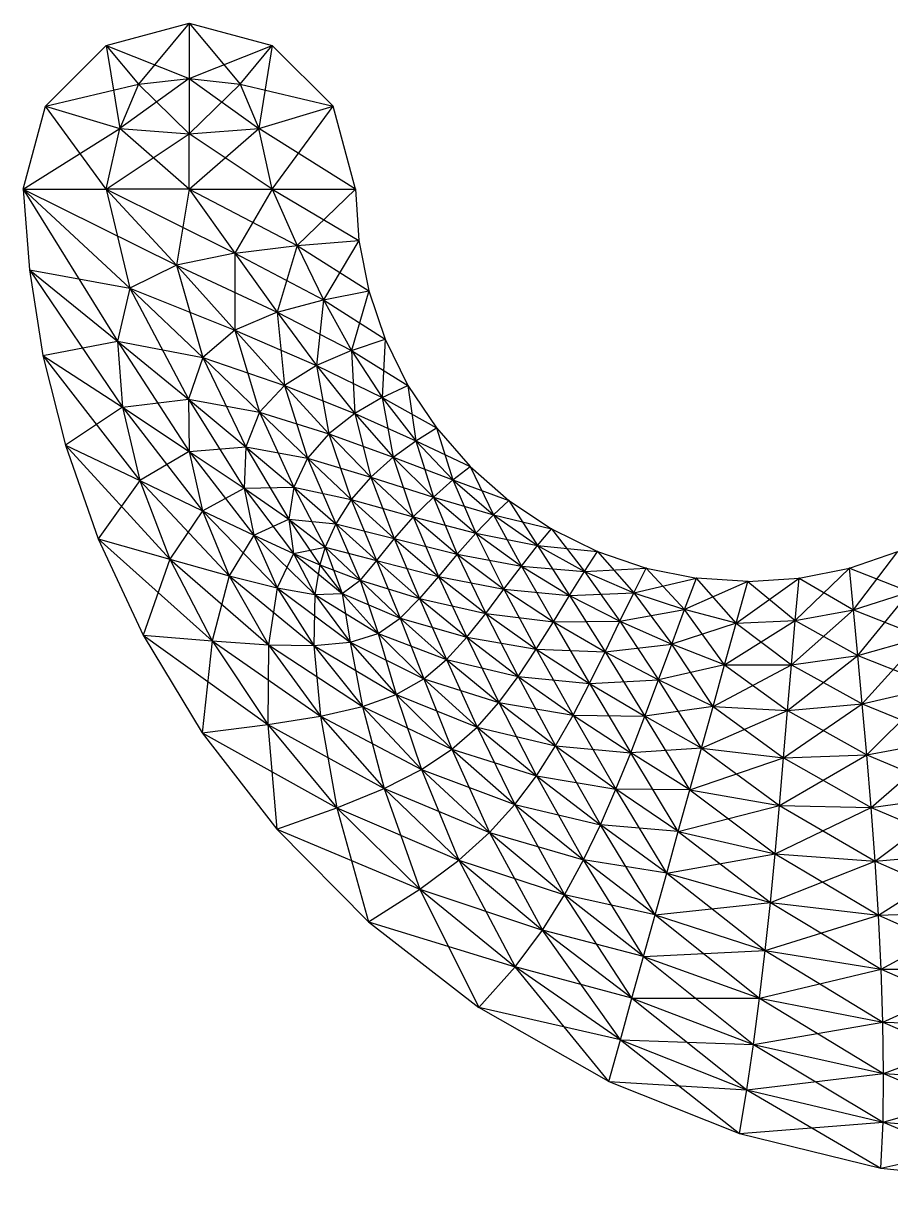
# Model space of a CAD drawing. Header units: metres. Extents: x -35 to 65, y -48 to 101.
# Drawn here: x -35.1 to 6.9, y -48.1 to 8 of the extents above; entities that cross this region are included whole.
import ezdxf

# ---------------------------------------------------------------- set-up
doc = ezdxf.new("R2010")
doc.units = ezdxf.units.M
for name, color, linetype, true_color in [('elements_default', 7, 'Continuous', 0xffffff), ('elements_lc_18', 1, 'Continuous', 0xff0000), ('nodes_0.01_0.04_False_False', 3, 'Continuous', 0x00ff00)]:
    doc.layers.add(name, color=color, linetype=linetype, true_color=true_color)

msp = doc.modelspace()

# ---------------------------------------------------------------- linework, layer by layer
at = {"layer": 'elements_default'}
for p, q in [((-31.0609, 6.96336), (-27.0406, 8.0406)), ((-27.0406, 8.0406), (-29.5011, 5.09027)), ((-27.0406, 8.0406), (-27.0406, 5.3604)), ((-27.0406, 8.0406), (-24.58, 5.09023)), ((-27.0406, 8.0406), (-23.0203, 6.96337)), ((-34.004, 4.02029), (-31.0609, 6.96336)), ((-31.0609, 6.96336), (-29.5011, 5.09027)), ((-31.0609, 6.96336), (-27.0406, 5.3604)), ((-31.0609, 6.96336), (-30.4017, 2.94758)), ((-27.0406, 5.3604), (-23.0203, 6.96337)), ((-24.58, 5.09023), (-23.0203, 6.96337)), ((-23.0203, 6.96337), (-23.6795, 2.94768)), ((-23.0203, 6.96337), (-20.0772, 4.02031)), ((-34.004, 4.02029), (-29.5011, 5.09027)), ((-27.0406, 5.3604), (-30.4017, 2.94758)), ((-29.5011, 5.09027), (-30.4017, 2.94758)), ((-29.5011, 5.09027), (-27.0406, 5.3604)), ((-29.5011, 5.09027), (-27.0406, 2.6802)), ((-27.0406, 5.3604), (-27.0406, 2.6802)), ((-27.0406, 5.3604), (-24.58, 5.09023)), ((-27.0406, 5.3604), (-23.6795, 2.94768)), ((-27.0406, 2.6802), (-24.58, 5.09023)), ((-24.58, 5.09023), (-23.6795, 2.94768)), ((-24.58, 5.09023), (-20.0772, 4.02031)), ((-35.0812, -0.000019), (-34.004, 4.02029)), ((-31.0609, -0.000016), (-34.004, 4.02029)), ((-34.004, 4.02029), (-30.4017, 2.94758)), ((-23.6795, 2.94768), (-20.0772, 4.02031)), ((-23.0203, -0.000004), (-20.0772, 4.02031)), ((-19, -0.000002), (-20.0772, 4.02031)), ((-35.0812, -0.000019), (-30.4017, 2.94758)), ((-31.0609, -0.000016), (-30.4017, 2.94758)), ((-27.0406, -0.00001), (-30.4017, 2.94758)), ((-30.4017, 2.94758), (-27.0406, 2.6802)), ((-27.0406, -0.00001), (-23.6795, 2.94768)), ((-27.0406, 2.6802), (-23.6795, 2.94768)), ((-23.0203, -0.000004), (-23.6795, 2.94768)), ((-19, -0.000002), (-23.6795, 2.94768)), ((-31.0609, -0.000016), (-27.0406, 2.6802)), ((-27.0406, -0.00001), (-27.0406, 2.6802)), ((-23.0203, -0.000004), (-27.0406, 2.6802)), ((-35.0812, -0.000019), (-31.0609, -0.000016)), ((-35.0812, -0.000019), (-34.7822, -3.90582)), ((-35.0812, -0.000019), (-27.6657, -3.67922)), ((-35.0812, -0.000019), (-29.9193, -4.79797)), ((-35.0812, -0.000019), (-30.5216, -7.35928)), ((-27.0406, -0.00001), (-31.0609, -0.000016)), ((-31.0609, -0.000016), (-24.8291, -3.09163)), ((-31.0609, -0.000016), (-27.6657, -3.67922)), ((-31.0609, -0.000016), (-29.9193, -4.79797)), ((-27.0406, -0.00001), (-27.6657, -3.67922)), ((-27.0406, -0.00001), (-23.0203, -0.000004)), ((-27.0406, -0.00001), (-24.8291, -3.09163)), ((-27.0406, -0.00001), (-21.8099, -2.73229)), ((-23.0203, -0.000004), (-24.8291, -3.09163)), ((-23.0203, -0.000004), (-19, -0.000002)), ((-23.0203, -0.000004), (-21.8099, -2.73229)), ((-23.0203, -0.000004), (-18.8375, -2.48001)), ((-19, -0.000002), (-21.8099, -2.73229)), ((-19, -0.000002), (-18.8375, -2.48001)), ((-24.8291, -3.09163), (-21.8099, -2.73229)), ((-21.8099, -2.73229), (-22.7812, -5.95361)), ((-21.8099, -2.73229), (-18.8375, -2.48001)), ((-21.8099, -2.73229), (-20.5393, -5.35599)), ((-21.8099, -2.73229), (-18.3526, -4.91757)), ((-18.8375, -2.48001), (-20.5393, -5.35599)), ((-18.8375, -2.48001), (-18.3526, -4.91757)), ((-24.8291, -3.09163), (-27.6657, -3.67922)), ((-24.8291, -3.09163), (-24.8312, -6.82351)), ((-24.8291, -3.09163), (-22.7812, -5.95361)), ((-24.8291, -3.09163), (-20.5393, -5.35599)), ((-34.7822, -3.90582), (-29.9193, -4.79797)), ((-34.7822, -3.90582), (-34.1242, -8.04807)), ((-34.7822, -3.90582), (-30.5216, -7.35928)), ((-34.7822, -3.90582), (-30.2793, -10.5549)), ((-27.6657, -3.67922), (-29.9193, -4.79797)), ((-27.6657, -3.67922), (-22.7812, -5.95361)), ((-27.6657, -3.67922), (-24.8312, -6.82351)), ((-27.6657, -3.67922), (-26.3842, -8.14991)), ((-29.9193, -4.79797), (-30.5216, -7.35928)), ((-29.9193, -4.79797), (-24.8312, -6.82351)), ((-29.9193, -4.79797), (-26.3842, -8.14991)), ((-29.9193, -4.79797), (-27.0803, -10.1739)), ((-20.5393, -5.35599), (-18.3526, -4.91757)), ((-18.3526, -4.91757), (-19.1795, -7.81673)), ((-18.3526, -4.91757), (-17.5537, -7.271)), ((-22.7812, -5.95361), (-20.5393, -5.35599)), ((-20.5393, -5.35599), (-20.875, -8.538)), ((-20.5393, -5.35599), (-19.1795, -7.81673)), ((-20.5393, -5.35599), (-17.5537, -7.271)), ((-22.7812, -5.95361), (-24.8312, -6.82351)), ((-22.7812, -5.95361), (-19.1795, -7.81673)), ((-22.7812, -5.95361), (-20.875, -8.538)), ((-22.7812, -5.95361), (-22.4311, -9.50291)), ((-24.8312, -6.82351), (-26.3842, -8.14991)), ((-24.8312, -6.82351), (-20.875, -8.538)), ((-24.8312, -6.82351), (-22.4311, -9.50291)), ((-24.8312, -6.82351), (-23.6348, -10.7945)), ((-19.1795, -7.81673), (-17.5537, -7.271)), ((-17.5537, -7.271), (-17.699, -10.0952)), ((-17.5537, -7.271), (-16.4545, -9.50002)), ((-34.1242, -8.04807), (-30.5216, -7.35928)), ((-30.5216, -7.35928), (-26.3842, -8.14991)), ((-30.5216, -7.35928), (-30.2793, -10.5549)), ((-30.5216, -7.35928), (-27.0803, -10.1739)), ((-30.5216, -7.35928), (-27.0409, -12.6979)), ((-19.1795, -7.81673), (-20.875, -8.538)), ((-19.1795, -7.81673), (-17.699, -10.0952)), ((-19.1795, -7.81673), (-19.0309, -10.8682)), ((-19.1795, -7.81673), (-16.4545, -9.50002)), ((-34.1242, -8.04807), (-30.2793, -10.5549)), ((-34.1242, -8.04807), (-33.0375, -12.4053)), ((-34.1242, -8.04807), (-29.4307, -14.1143)), ((-26.3842, -8.14991), (-27.0803, -10.1739)), ((-26.3842, -8.14991), (-22.4311, -9.50291)), ((-26.3842, -8.14991), (-23.6348, -10.7945)), ((-26.3842, -8.14991), (-24.3004, -12.4755)), ((-20.875, -8.538), (-22.4311, -9.50291)), ((-20.875, -8.538), (-17.699, -10.0952)), ((-20.875, -8.538), (-19.0309, -10.8682)), ((-20.875, -8.538), (-20.2857, -11.8413)), ((-22.4311, -9.50291), (-23.6348, -10.7945)), ((-22.4311, -9.50291), (-19.0309, -10.8682)), ((-22.4311, -9.50291), (-20.2857, -11.8413)), ((-22.4311, -9.50291), (-21.3114, -13.0322)), ((-17.699, -10.0952), (-16.4545, -9.50002)), ((-16.4545, -9.50002), (-16.0698, -12.1854)), ((-16.4545, -9.50002), (-15.0737, -11.5665)), ((-17.699, -10.0952), (-19.0309, -10.8682)), ((-17.699, -10.0952), (-17.1684, -12.9818)), ((-17.699, -10.0952), (-16.0698, -12.1854)), ((-17.699, -10.0952), (-15.0737, -11.5665)), ((-30.2793, -10.5549), (-33.0375, -12.4053)), ((-30.2793, -10.5549), (-27.0803, -10.1739)), ((-30.2793, -10.5549), (-27.0409, -12.6979)), ((-30.2793, -10.5549), (-29.4307, -14.1143)), ((-30.2793, -10.5549), (-26.3947, -15.5772)), ((-27.0803, -10.1739), (-23.6348, -10.7945)), ((-27.0803, -10.1739), (-27.0409, -12.6979)), ((-27.0803, -10.1739), (-24.3004, -12.4755)), ((-27.0803, -10.1739), (-24.3838, -14.4809)), ((-23.6348, -10.7945), (-24.3004, -12.4755)), ((-23.6348, -10.7945), (-20.2857, -11.8413)), ((-23.6348, -10.7945), (-21.3114, -13.0322)), ((-23.6348, -10.7945), (-21.9845, -14.4316)), ((-19.0309, -10.8682), (-20.2857, -11.8413)), ((-19.0309, -10.8682), (-17.1684, -12.9818)), ((-19.0309, -10.8682), (-16.0698, -12.1854)), ((-19.0309, -10.8682), (-18.2463, -13.9407)), ((-16.0698, -12.1854), (-15.0737, -11.5665)), ((-15.0737, -11.5665), (-14.2737, -14.0821)), ((-15.0737, -11.5665), (-13.435, -13.435)), ((-20.2857, -11.8413), (-21.3114, -13.0322)), ((-20.2857, -11.8413), (-17.1684, -12.9818)), ((-20.2857, -11.8413), (-18.2463, -13.9407)), ((-20.2857, -11.8413), (-19.1984, -15.0355)), ((-17.1684, -12.9818), (-16.0698, -12.1854)), ((-16.0698, -12.1854), (-15.2243, -14.9091)), ((-16.0698, -12.1854), (-14.2737, -14.0821)), ((-16.0698, -12.1854), (-13.435, -13.435)), ((-33.0375, -12.4053), (-29.4307, -14.1143)), ((-33.0375, -12.4053), (-31.4456, -16.9423)), ((-33.0375, -12.4053), (-27.9861, -17.9152)), ((-27.0409, -12.6979), (-29.4307, -14.1143)), ((-27.0409, -12.6979), (-24.3004, -12.4755)), ((-27.0409, -12.6979), (-26.3947, -15.5772)), ((-27.0409, -12.6979), (-24.3838, -14.4809)), ((-27.0409, -12.6979), (-23.9196, -16.7615)), ((-24.3004, -12.4755), (-24.3838, -14.4809)), ((-24.3004, -12.4755), (-21.3114, -13.0322)), ((-24.3004, -12.4755), (-21.9845, -14.4316)), ((-24.3004, -12.4755), (-22.2245, -15.9799)), ((-21.3114, -13.0322), (-21.9845, -14.4316)), ((-21.3114, -13.0322), (-18.2463, -13.9407)), ((-21.3114, -13.0322), (-19.1984, -15.0355)), ((-21.3114, -13.0322), (-19.9495, -16.2085)), ((-17.1684, -12.9818), (-18.2463, -13.9407)), ((-17.1684, -12.9818), (-15.2243, -14.9091)), ((-17.1684, -12.9818), (-14.2737, -14.0821)), ((-17.1684, -12.9818), (-16.1985, -15.874)), ((-14.2737, -14.0821), (-13.435, -13.435)), ((-13.435, -13.435), (-12.3064, -15.7772)), ((-13.435, -13.435), (-11.5664, -15.0737)), ((-18.2463, -13.9407), (-19.1984, -15.0355)), ((-18.2463, -13.9407), (-15.2243, -14.9091)), ((-18.2463, -13.9407), (-16.1985, -15.874)), ((-18.2463, -13.9407), (-17.1281, -16.9251)), ((-29.4307, -14.1143), (-31.4456, -16.9423)), ((-29.4307, -14.1143), (-26.3947, -15.5772)), ((-29.4307, -14.1143), (-27.9861, -17.9152)), ((-29.4307, -14.1143), (-25.1111, -18.7206)), ((-26.3947, -15.5772), (-24.3838, -14.4809)), ((-24.3838, -14.4809), (-21.9845, -14.4316)), ((-24.3838, -14.4809), (-23.9196, -16.7615)), ((-24.3838, -14.4809), (-22.2245, -15.9799)), ((-24.3838, -14.4809), (-21.9968, -17.6519)), ((-21.9845, -14.4316), (-22.2245, -15.9799)), ((-21.9845, -14.4316), (-19.1984, -15.0355)), ((-21.9845, -14.4316), (-19.9495, -16.2085)), ((-21.9845, -14.4316), (-20.4628, -17.3415)), ((-15.2243, -14.9091), (-14.2737, -14.0821)), ((-14.2737, -14.0821), (-13.1591, -16.666)), ((-14.2737, -14.0821), (-12.3064, -15.7772)), ((-14.2737, -14.0821), (-11.5664, -15.0737)), ((-19.1984, -15.0355), (-19.9495, -16.2085)), ((-19.1984, -15.0355), (-16.1985, -15.874)), ((-19.1984, -15.0355), (-17.1281, -16.9251)), ((-19.1984, -15.0355), (-17.9789, -17.986)), ((-15.2243, -14.9091), (-16.1985, -15.874)), ((-15.2243, -14.9091), (-14.0639, -17.6806)), ((-15.2243, -14.9091), (-13.1591, -16.666)), ((-15.2243, -14.9091), (-12.3064, -15.7772)), ((-12.3064, -15.7772), (-11.5664, -15.0737)), ((-11.5664, -15.0737), (-10.1769, -17.2592)), ((-11.5664, -15.0737), (-9.49997, -16.4545)), ((-26.3947, -15.5772), (-27.9861, -17.9152)), ((-26.3947, -15.5772), (-23.9196, -16.7615)), ((-26.3947, -15.5772), (-25.1111, -18.7206)), ((-26.3947, -15.5772), (-22.7798, -19.3115)), ((-23.9196, -16.7615), (-22.2245, -15.9799)), ((-22.2245, -15.9799), (-21.9968, -17.6519)), ((-22.2245, -15.9799), (-19.9495, -16.2085)), ((-22.2245, -15.9799), (-20.4628, -17.3415)), ((-22.2245, -15.9799), (-20.727, -18.1995)), ((-19.9495, -16.2085), (-20.4628, -17.3415)), ((-19.9495, -16.2085), (-17.1281, -16.9251)), ((-19.9495, -16.2085), (-17.9789, -17.986)), ((-19.9495, -16.2085), (-18.7726, -18.936)), ((-16.1985, -15.874), (-17.1281, -16.9251)), ((-16.1985, -15.874), (-14.0639, -17.6806)), ((-16.1985, -15.874), (-13.1591, -16.666)), ((-16.1985, -15.874), (-14.9784, -18.7579)), ((-13.1591, -16.666), (-12.3064, -15.7772)), ((-12.3064, -15.7772), (-10.9583, -18.2555)), ((-12.3064, -15.7772), (-10.1769, -17.2592)), ((-12.3064, -15.7772), (-9.49997, -16.4545)), ((-23.9196, -16.7615), (-25.1111, -18.7206)), ((-23.9196, -16.7615), (-21.9968, -17.6519)), ((-23.9196, -16.7615), (-22.7798, -19.3115)), ((-23.9196, -16.7615), (-20.9573, -19.6328)), ((-14.0639, -17.6806), (-13.1591, -16.666)), ((-13.1591, -16.666), (-11.804, -19.3728)), ((-13.1591, -16.666), (-10.9583, -18.2555)), ((-13.1591, -16.666), (-10.1769, -17.2592)), ((-10.1769, -17.2592), (-9.49997, -16.4545)), ((-9.49997, -16.4545), (-7.90608, -18.5174)), ((-9.49997, -16.4545), (-7.27095, -17.5537)), ((-31.4456, -16.9423), (-27.9861, -17.9152)), ((-31.4456, -16.9423), (-29.2667, -21.6065)), ((-31.4456, -16.9423), (-25.9304, -21.8784)), ((-21.9968, -17.6519), (-20.4628, -17.3415)), ((-20.4628, -17.3415), (-20.727, -18.1995)), ((-20.4628, -17.3415), (-17.9789, -17.986)), ((-20.4628, -17.3415), (-19.6335, -19.5844)), ((-20.4628, -17.3415), (-18.7726, -18.936)), ((-17.1281, -16.9251), (-17.9789, -17.986)), ((-17.1281, -16.9251), (-14.0639, -17.6806)), ((-17.1281, -16.9251), (-14.9784, -18.7579)), ((-17.1281, -16.9251), (-15.8897, -19.8229)), ((-10.9583, -18.2555), (-10.1769, -17.2592)), ((-10.1769, -17.2592), (-8.62841, -19.6754)), ((-10.1769, -17.2592), (-7.90608, -18.5174)), ((-10.1769, -17.2592), (-7.27095, -17.5537)), ((-27.9861, -17.9152), (-29.2667, -21.6065)), ((-27.9861, -17.9152), (-25.1111, -18.7206)), ((-27.9861, -17.9152), (-25.9304, -21.8784)), ((-27.9861, -17.9152), (-23.2049, -22.0613)), ((-21.9968, -17.6519), (-22.7798, -19.3115)), ((-21.9968, -17.6519), (-20.727, -18.1995)), ((-21.9968, -17.6519), (-20.9573, -19.6328)), ((-21.9968, -17.6519), (-19.6335, -19.5844)), ((-14.0639, -17.6806), (-14.9784, -18.7579)), ((-14.0639, -17.6806), (-12.6879, -20.5449)), ((-14.0639, -17.6806), (-11.804, -19.3728)), ((-14.0639, -17.6806), (-10.9583, -18.2555)), ((-7.90608, -18.5174), (-7.27095, -17.5537)), ((-7.27095, -17.5537), (-5.52299, -19.548)), ((-7.27095, -17.5537), (-4.91752, -18.3526)), ((4.91758, -18.3526), (7.271, -17.5537)), ((5.10975, -20.3791), (7.271, -17.5537)), ((-20.727, -18.1995), (-20.9573, -19.6328)), ((-20.727, -18.1995), (-19.6335, -19.5844)), ((-20.727, -18.1995), (-18.7726, -18.936)), ((-17.9789, -17.986), (-18.7726, -18.936)), ((-17.9789, -17.986), (-14.9784, -18.7579)), ((-17.9789, -17.986), (-16.8302, -20.7817)), ((-17.9789, -17.986), (-15.8897, -19.8229)), ((-11.804, -19.3728), (-10.9583, -18.2555)), ((-10.9583, -18.2555), (-9.4127, -20.9495)), ((-10.9583, -18.2555), (-8.62841, -19.6754)), ((-10.9583, -18.2555), (-7.90608, -18.5174)), ((-8.62841, -19.6754), (-7.90608, -18.5174)), ((-7.90608, -18.5174), (-4.91752, -18.3526)), ((-7.90608, -18.5174), (-6.19105, -20.9281)), ((-7.90608, -18.5174), (-5.52299, -19.548)), ((-5.52299, -19.548), (-4.91752, -18.3526)), ((-4.91752, -18.3526), (-3.06209, -20.3646)), ((-4.91752, -18.3526), (-2.47995, -18.8375)), ((2.2931, -20.8871), (4.91758, -18.3526)), ((2.48001, -18.8375), (4.91758, -18.3526)), ((4.91758, -18.3526), (7.83837, -19.5064)), ((-25.1111, -18.7206), (-25.9304, -21.8784)), ((-25.1111, -18.7206), (-22.7798, -19.3115)), ((-25.1111, -18.7206), (-23.2049, -22.0613)), ((-25.1111, -18.7206), (-21.0055, -22.1026)), ((-19.6335, -19.5844), (-18.7726, -18.936)), ((-18.7726, -18.936), (-17.8965, -21.5222)), ((-18.7726, -18.936), (-16.8302, -20.7817)), ((-18.7726, -18.936), (-15.8897, -19.8229)), ((-14.9784, -18.7579), (-15.8897, -19.8229)), ((-14.9784, -18.7579), (-13.6063, -21.7055)), ((-14.9784, -18.7579), (-12.6879, -20.5449)), ((-14.9784, -18.7579), (-11.804, -19.3728)), ((-5.52299, -19.548), (-2.47995, -18.8375)), ((-3.06209, -20.3646), (-2.47995, -18.8375)), ((0.000002, -19), (-3.06209, -20.3646)), ((-0.560916, -21.0188), (-2.47995, -18.8375)), ((0.000002, -19), (-2.47995, -18.8375)), ((-0.560916, -21.0188), (2.48001, -18.8375)), ((-0.560916, -21.0188), (0.000002, -19)), ((0.000002, -19), (2.48001, -18.8375)), ((0.000002, -19), (2.2931, -20.8871)), ((2.2931, -20.8871), (2.48001, -18.8375)), ((2.48001, -18.8375), (5.10975, -20.3791)), ((-22.7798, -19.3115), (-23.2049, -22.0613)), ((-22.7798, -19.3115), (-20.9573, -19.6328)), ((-22.7798, -19.3115), (-21.0055, -22.1026)), ((-22.7798, -19.3115), (-19.2584, -21.9444)), ((-20.9573, -19.6328), (-21.0055, -22.1026)), ((-20.9573, -19.6328), (-19.6335, -19.5844)), ((-20.9573, -19.6328), (-19.2584, -21.9444)), ((-20.9573, -19.6328), (-17.8965, -21.5222)), ((-19.6335, -19.5844), (-19.2584, -21.9444)), ((-19.6335, -19.5844), (-17.8965, -21.5222)), ((-19.6335, -19.5844), (-16.8302, -20.7817)), ((-12.6879, -20.5449), (-11.804, -19.3728)), ((-11.804, -19.3728), (-10.2434, -22.2755)), ((-11.804, -19.3728), (-9.4127, -20.9495)), ((-11.804, -19.3728), (-8.62841, -19.6754)), ((-8.62841, -19.6754), (-5.52299, -19.548)), ((-6.19105, -20.9281), (-5.52299, -19.548)), ((-5.52299, -19.548), (-3.67699, -22.0326)), ((-5.52299, -19.548), (-3.06209, -20.3646)), ((5.10975, -20.3791), (7.83837, -19.5064)), ((5.32038, -22.5821), (7.83837, -19.5064)), ((-16.8302, -20.7817), (-15.8897, -19.8229)), ((-15.8897, -19.8229), (-14.5855, -22.787)), ((-15.8897, -19.8229), (-13.6063, -21.7055)), ((-15.8897, -19.8229), (-12.6879, -20.5449)), ((-9.4127, -20.9495), (-8.62841, -19.6754)), ((-8.62841, -19.6754), (-6.90719, -22.4105)), ((-8.62841, -19.6754), (-6.19105, -20.9281)), ((-17.8965, -21.5222), (-16.8302, -20.7817)), ((-16.8302, -20.7817), (-15.6911, -23.7237)), ((-16.8302, -20.7817), (-14.5855, -22.787)), ((-16.8302, -20.7817), (-13.6063, -21.7055)), ((-13.6063, -21.7055), (-12.6879, -20.5449)), ((-12.6879, -20.5449), (-11.1199, -23.5978)), ((-12.6879, -20.5449), (-10.2434, -22.2755)), ((-12.6879, -20.5449), (-9.4127, -20.9495)), ((-6.19105, -20.9281), (-3.06209, -20.3646)), ((-3.67699, -22.0326), (-3.06209, -20.3646)), ((-1.12183, -23.0376), (-3.06209, -20.3646)), ((-0.560916, -21.0188), (-3.06209, -20.3646)), ((2.10906, -23.0333), (5.10975, -20.3791)), ((2.2931, -20.8871), (5.10975, -20.3791)), ((5.10975, -20.3791), (8.44903, -21.6957)), ((-10.2434, -22.2755), (-9.4127, -20.9495)), ((-9.4127, -20.9495), (-6.19105, -20.9281)), ((-9.4127, -20.9495), (-7.66279, -23.9379)), ((-9.4127, -20.9495), (-6.90719, -22.4105)), ((-6.90719, -22.4105), (-6.19105, -20.9281)), ((-6.19105, -20.9281), (-4.31805, -23.7682)), ((-6.19105, -20.9281), (-3.67699, -22.0326)), ((-0.560916, -21.0188), (-3.67699, -22.0326)), ((-1.12183, -23.0376), (2.2931, -20.8871)), ((-1.12183, -23.0376), (-0.560916, -21.0188)), ((-0.560916, -21.0188), (2.2931, -20.8871)), ((-0.560916, -21.0188), (2.10906, -23.0333)), ((2.10906, -23.0333), (2.2931, -20.8871)), ((2.2931, -20.8871), (5.32038, -22.5821)), ((-29.2667, -21.6065), (-25.9304, -21.8784)), ((-29.2667, -21.6065), (-26.4154, -26.3236)), ((-29.2667, -21.6065), (-23.2386, -25.9242)), ((-25.9304, -21.8784), (-26.4154, -26.3236)), ((-25.9304, -21.8784), (-23.2049, -22.0613)), ((-25.9304, -21.8784), (-23.2386, -25.9242)), ((-25.9304, -21.8784), (-20.6952, -25.524)), ((-19.2584, -21.9444), (-17.8965, -21.5222)), ((-17.8965, -21.5222), (-17.019, -24.4752)), ((-17.8965, -21.5222), (-15.6911, -23.7237)), ((-17.8965, -21.5222), (-14.5855, -22.787)), ((-14.5855, -22.787), (-13.6063, -21.7055)), ((-13.6063, -21.7055), (-12.0609, -24.8684)), ((-13.6063, -21.7055), (-11.1199, -23.5978)), ((-13.6063, -21.7055), (-10.2434, -22.2755)), ((5.32038, -22.5821), (8.44903, -21.6957)), ((5.54023, -24.9313), (8.44903, -21.6957)), ((-23.2049, -22.0613), (-23.2386, -25.9242)), ((-23.2049, -22.0613), (-21.0055, -22.1026)), ((-23.2049, -22.0613), (-20.6952, -25.524)), ((-23.2049, -22.0613), (-18.6572, -25.0601)), ((-21.0055, -22.1026), (-19.2584, -21.9444)), ((-21.0055, -22.1026), (-20.6952, -25.524)), ((-21.0055, -22.1026), (-18.6572, -25.0601)), ((-21.0055, -22.1026), (-17.019, -24.4752)), ((-19.2584, -21.9444), (-18.6572, -25.0601)), ((-19.2584, -21.9444), (-17.019, -24.4752)), ((-19.2584, -21.9444), (-15.6911, -23.7237)), ((-11.1199, -23.5978), (-10.2434, -22.2755)), ((-10.2434, -22.2755), (-8.45812, -25.4679)), ((-10.2434, -22.2755), (-7.66279, -23.9379)), ((-10.2434, -22.2755), (-6.90719, -22.4105)), ((-7.66279, -23.9379), (-6.90719, -22.4105)), ((-6.90719, -22.4105), (-3.67699, -22.0326)), ((-6.90719, -22.4105), (-4.98152, -25.532)), ((-6.90719, -22.4105), (-4.31805, -23.7682)), ((-4.31805, -23.7682), (-3.67699, -22.0326)), ((-1.68275, -25.0565), (-3.67699, -22.0326)), ((-1.12183, -23.0376), (-3.67699, -22.0326)), ((-15.6911, -23.7237), (-14.5855, -22.787)), ((-14.5855, -22.787), (-13.1097, -26.049)), ((-14.5855, -22.787), (-12.0609, -24.8684)), ((-14.5855, -22.787), (-11.1199, -23.5978)), ((1.92371, -25.2564), (5.32038, -22.5821)), ((2.10906, -23.0333), (5.32038, -22.5821)), ((5.32038, -22.5821), (9.08953, -24.0886)), ((-1.12183, -23.0376), (-4.31805, -23.7682)), ((-1.68275, -25.0565), (2.10906, -23.0333)), ((-1.68275, -25.0565), (-1.12183, -23.0376)), ((-1.12183, -23.0376), (2.10906, -23.0333)), ((-1.12183, -23.0376), (1.92371, -25.2564)), ((1.92371, -25.2564), (2.10906, -23.0333)), ((2.10906, -23.0333), (5.54023, -24.9313)), ((-17.019, -24.4752), (-15.6911, -23.7237)), ((-15.6911, -23.7237), (-14.33, -27.1219)), ((-15.6911, -23.7237), (-13.1097, -26.049)), ((-15.6911, -23.7237), (-12.0609, -24.8684)), ((-12.0609, -24.8684), (-11.1199, -23.5978)), ((-11.1199, -23.5978), (-9.30549, -26.9681)), ((-11.1199, -23.5978), (-8.45812, -25.4679)), ((-11.1199, -23.5978), (-7.66279, -23.9379)), ((-8.45812, -25.4679), (-7.66279, -23.9379)), ((-7.66279, -23.9379), (-4.31805, -23.7682)), ((-7.66279, -23.9379), (-5.66764, -27.2993)), ((-7.66279, -23.9379), (-4.98152, -25.532)), ((-4.98152, -25.532), (-4.31805, -23.7682)), ((-2.24367, -27.0753), (-4.31805, -23.7682)), ((-1.68275, -25.0565), (-4.31805, -23.7682)), ((5.54023, -24.9313), (9.08953, -24.0886)), ((5.76013, -27.3962), (9.08953, -24.0886)), ((-18.6572, -25.0601), (-17.019, -24.4752)), ((-17.019, -24.4752), (-15.7983, -28.1014)), ((-17.019, -24.4752), (-14.33, -27.1219)), ((-17.019, -24.4752), (-13.1097, -26.049)), ((-20.6952, -25.524), (-18.6572, -25.0601)), ((-18.6572, -25.0601), (-17.6091, -29.0279)), ((-18.6572, -25.0601), (-15.7983, -28.1014)), ((-18.6572, -25.0601), (-14.33, -27.1219)), ((-13.1097, -26.049), (-12.0609, -24.8684)), ((-12.0609, -24.8684), (-10.2308, -28.4175)), ((-12.0609, -24.8684), (-9.30549, -26.9681)), ((-12.0609, -24.8684), (-8.45812, -25.4679)), ((-1.68275, -25.0565), (-4.98152, -25.532)), ((-2.24367, -27.0753), (-1.68275, -25.0565)), ((-2.24367, -27.0753), (1.92371, -25.2564)), ((-1.68275, -25.0565), (1.73306, -27.5374)), ((-1.68275, -25.0565), (1.92371, -25.2564)), ((1.73306, -27.5374), (5.54023, -24.9313)), ((1.73306, -27.5374), (1.92371, -25.2564)), ((1.92371, -25.2564), (5.54023, -24.9313)), ((1.92371, -25.2564), (5.76013, -27.3962)), ((5.54023, -24.9313), (9.74589, -26.6498)), ((-23.2386, -25.9242), (-20.6952, -25.524)), ((-20.6952, -25.524), (-19.8891, -29.964)), ((-20.6952, -25.524), (-17.6091, -29.0279)), ((-20.6952, -25.524), (-15.7983, -28.1014)), ((-9.30549, -26.9681), (-8.45812, -25.4679)), ((-8.45812, -25.4679), (-6.38228, -29.0533)), ((-8.45812, -25.4679), (-5.66764, -27.2993)), ((-8.45812, -25.4679), (-4.98152, -25.532)), ((-5.66764, -27.2993), (-4.98152, -25.532)), ((-2.80459, -29.0941), (-4.98152, -25.532)), ((-2.24367, -27.0753), (-4.98152, -25.532)), ((-26.4154, -26.3236), (-23.2386, -25.9242)), ((-26.4154, -26.3236), (-22.8071, -30.9932)), ((-26.4154, -26.3236), (-19.8891, -29.964)), ((-23.2386, -25.9242), (-22.8071, -30.9932)), ((-23.2386, -25.9242), (-19.8891, -29.964)), ((-23.2386, -25.9242), (-17.6091, -29.0279)), ((-14.33, -27.1219), (-13.1097, -26.049)), ((-13.1097, -26.049), (-11.2772, -29.809)), ((-13.1097, -26.049), (-10.2308, -28.4175)), ((-13.1097, -26.049), (-9.30549, -26.9681)), ((5.76013, -27.3962), (9.74589, -26.6498)), ((5.97092, -29.9453), (9.74589, -26.6498)), ((-15.7983, -28.1014), (-14.33, -27.1219)), ((-14.33, -27.1219), (-12.5035, -31.1571)), ((-14.33, -27.1219), (-11.2772, -29.809)), ((-14.33, -27.1219), (-10.2308, -28.4175)), ((-10.2308, -28.4175), (-9.30549, -26.9681)), ((-9.30549, -26.9681), (-7.13845, -30.7842)), ((-9.30549, -26.9681), (-6.38228, -29.0533)), ((-9.30549, -26.9681), (-5.66764, -27.2993)), ((-6.38228, -29.0533), (-5.66764, -27.2993)), ((-2.24367, -27.0753), (-5.66764, -27.2993)), ((-3.36551, -31.1129), (-5.66764, -27.2993)), ((-2.80459, -29.0941), (-5.66764, -27.2993)), ((-2.80459, -29.0941), (-2.24367, -27.0753)), ((-2.24367, -27.0753), (1.53325, -29.8576)), ((-2.24367, -27.0753), (1.73306, -27.5374)), ((1.53325, -29.8576), (5.76013, -27.3962)), ((1.73306, -27.5374), (5.76013, -27.3962)), ((5.76013, -27.3962), (10.4037, -29.3417)), ((-2.80459, -29.0941), (1.73306, -27.5374)), ((1.53325, -29.8576), (1.73306, -27.5374)), ((1.73306, -27.5374), (5.97092, -29.9453)), ((-17.6091, -29.0279), (-15.7983, -28.1014)), ((-15.7983, -28.1014), (-13.9947, -32.4991)), ((-15.7983, -28.1014), (-12.5035, -31.1571)), ((-15.7983, -28.1014), (-11.2772, -29.809)), ((-11.2772, -29.809), (-10.2308, -28.4175)), ((-10.2308, -28.4175), (-7.95766, -32.4907)), ((-10.2308, -28.4175), (-7.13845, -30.7842)), ((-10.2308, -28.4175), (-6.38228, -29.0533)), ((-19.8891, -29.964), (-17.6091, -29.0279)), ((-17.6091, -29.0279), (-15.8798, -33.9033)), ((-17.6091, -29.0279), (-13.9947, -32.4991)), ((-17.6091, -29.0279), (-12.5035, -31.1571)), ((-7.13845, -30.7842), (-6.38228, -29.0533)), ((-3.92642, -33.1318), (-6.38228, -29.0533)), ((-3.36551, -31.1129), (-6.38228, -29.0533)), ((-2.80459, -29.0941), (-6.38228, -29.0533)), ((-3.36551, -31.1129), (-2.80459, -29.0941)), ((-2.80459, -29.0941), (1.32059, -32.1989)), ((-2.80459, -29.0941), (1.53325, -29.8576)), ((5.97092, -29.9453), (10.4037, -29.3417)), ((6.16357, -32.5469), (10.4037, -29.3417)), ((-22.8071, -30.9932), (-19.8891, -29.964)), ((-19.8891, -29.964), (-18.3629, -35.4843)), ((-19.8891, -29.964), (-15.8798, -33.9033)), ((-19.8891, -29.964), (-13.9947, -32.4991)), ((-12.5035, -31.1571), (-11.2772, -29.809)), ((-11.2772, -29.809), (-8.87374, -34.1826)), ((-11.2772, -29.809), (-7.95766, -32.4907)), ((-11.2772, -29.809), (-7.13845, -30.7842)), ((-3.36551, -31.1129), (1.53325, -29.8576)), ((1.32059, -32.1989), (1.53325, -29.8576)), ((1.32059, -32.1989), (5.97092, -29.9453)), ((1.53325, -29.8576), (6.16357, -32.5469)), ((1.53325, -29.8576), (5.97092, -29.9453)), ((5.97092, -29.9453), (11.0479, -32.1241)), ((-7.95766, -32.4907), (-7.13845, -30.7842)), ((-4.48734, -35.1506), (-7.13845, -30.7842)), ((-3.92642, -33.1318), (-7.13845, -30.7842)), ((-3.36551, -31.1129), (-7.13845, -30.7842)), ((-22.8071, -30.9932), (-18.3629, -35.4843)), ((-22.8071, -30.9932), (-15.8798, -33.9033)), ((-13.9947, -32.4991), (-12.5035, -31.1571)), ((-12.5035, -31.1571), (-9.94075, -35.8862)), ((-12.5035, -31.1571), (-8.87374, -34.1826)), ((-12.5035, -31.1571), (-7.95766, -32.4907)), ((-3.92642, -33.1318), (-3.36551, -31.1129)), ((-3.36551, -31.1129), (1.09157, -34.5436)), ((-3.36551, -31.1129), (1.32059, -32.1989)), ((-15.8798, -33.9033), (-13.9947, -32.4991)), ((-13.9947, -32.4991), (-11.2552, -37.6583)), ((-13.9947, -32.4991), (-9.94075, -35.8862)), ((-13.9947, -32.4991), (-8.87374, -34.1826)), ((-8.87374, -34.1826), (-7.95766, -32.4907)), ((-5.04826, -37.1694), (-7.95766, -32.4907)), ((-4.48734, -35.1506), (-7.95766, -32.4907)), ((-3.92642, -33.1318), (-7.95766, -32.4907)), ((-3.92642, -33.1318), (1.32059, -32.1989)), ((1.09157, -34.5436), (1.32059, -32.1989)), ((1.09157, -34.5436), (6.16357, -32.5469)), ((1.32059, -32.1989), (6.32911, -35.1686)), ((1.32059, -32.1989), (6.16357, -32.5469)), ((6.16357, -32.5469), (11.0479, -32.1241)), ((6.16357, -32.5469), (11.6632, -34.9539)), ((6.32911, -35.1686), (11.0479, -32.1241)), ((-4.48734, -35.1506), (-3.92642, -33.1318)), ((-3.92642, -33.1318), (0.842848, -36.8746)), ((-3.92642, -33.1318), (1.09157, -34.5436)), ((-18.3629, -35.4843), (-15.8798, -33.9033)), ((-15.8798, -33.9033), (-13.0177, -39.6303)), ((-15.8798, -33.9033), (-11.2552, -37.6583)), ((-15.8798, -33.9033), (-9.94075, -35.8862)), ((-9.94075, -35.8862), (-8.87374, -34.1826)), ((-5.60918, -39.1882), (-8.87374, -34.1826)), ((-5.04826, -37.1694), (-8.87374, -34.1826)), ((-4.48734, -35.1506), (-8.87374, -34.1826)), ((-4.48734, -35.1506), (1.09157, -34.5436)), ((0.842848, -36.8746), (1.09157, -34.5436)), ((1.09157, -34.5436), (6.4587, -37.7776)), ((1.09157, -34.5436), (6.32911, -35.1686)), ((-5.04826, -37.1694), (-4.48734, -35.1506)), ((-4.48734, -35.1506), (0.571261, -39.1755)), ((-4.48734, -35.1506), (0.842848, -36.8746)), ((0.842848, -36.8746), (6.32911, -35.1686)), ((6.32911, -35.1686), (11.6632, -34.9539)), ((6.32911, -35.1686), (12.2336, -37.7858)), ((6.4587, -37.7776), (11.6632, -34.9539)), ((-18.3629, -35.4843), (-13.0177, -39.6303)), ((-18.3629, -35.4843), (-11.2552, -37.6583)), ((-11.2552, -37.6583), (-9.94075, -35.8862)), ((-6.1701, -41.2071), (-9.94075, -35.8862)), ((-5.60918, -39.1882), (-9.94075, -35.8862)), ((-5.04826, -37.1694), (-9.94075, -35.8862)), ((-5.04826, -37.1694), (0.842848, -36.8746)), ((0.571261, -39.1755), (0.842848, -36.8746)), ((0.842848, -36.8746), (6.54368, -40.3409)), ((0.842848, -36.8746), (6.4587, -37.7776)), ((-5.60918, -39.1882), (-5.04826, -37.1694)), ((-5.04826, -37.1694), (0.273836, -41.4305)), ((-5.04826, -37.1694), (0.571261, -39.1755)), ((-13.0177, -39.6303), (-11.2552, -37.6583)), ((-6.73102, -43.2259), (-11.2552, -37.6583)), ((-6.1701, -41.2071), (-11.2552, -37.6583)), ((-5.60918, -39.1882), (-11.2552, -37.6583)), ((0.571261, -39.1755), (6.4587, -37.7776)), ((6.4587, -37.7776), (12.7429, -40.5713)), ((6.4587, -37.7776), (12.2336, -37.7858)), ((6.54368, -40.3409), (12.2336, -37.7858)), ((-6.1701, -41.2071), (-5.60918, -39.1882)), ((-5.60918, -39.1882), (0.571261, -39.1755)), ((-5.60918, -39.1882), (-0.052202, -43.6245)), ((-5.60918, -39.1882), (0.273836, -41.4305)), ((0.273836, -41.4305), (0.571261, -39.1755)), ((0.571261, -39.1755), (6.57556, -42.8251)), ((0.571261, -39.1755), (6.54368, -40.3409)), ((-6.73102, -43.2259), (-13.0177, -39.6303)), ((-6.1701, -41.2071), (-13.0177, -39.6303)), ((0.273836, -41.4305), (6.54368, -40.3409)), ((6.54368, -40.3409), (13.1746, -43.2594)), ((6.54368, -40.3409), (12.7429, -40.5713)), ((6.57556, -42.8251), (12.7429, -40.5713)), ((-6.73102, -43.2259), (-6.1701, -41.2071)), ((-6.1701, -41.2071), (-0.409427, -45.7431)), ((-6.1701, -41.2071), (-0.052202, -43.6245)), ((-6.1701, -41.2071), (0.273836, -41.4305)), ((-0.052202, -43.6245), (0.273836, -41.4305)), ((0.273836, -41.4305), (6.54609, -45.1968)), ((0.273836, -41.4305), (6.57556, -42.8251)), ((-6.73102, -43.2259), (-0.409427, -45.7431)), ((-6.73102, -43.2259), (-0.052202, -43.6245)), ((-0.052202, -43.6245), (6.57556, -42.8251)), ((6.57556, -42.8251), (13.5117, -45.7965)), ((6.57556, -42.8251), (13.1746, -43.2594)), ((-0.409427, -45.7431), (-0.052202, -43.6245)), ((-0.052202, -43.6245), (6.44731, -47.4226)), ((-0.052202, -43.6245), (6.54609, -45.1968)), ((6.54609, -45.1968), (13.1746, -43.2594)), ((-0.409427, -45.7431), (6.54609, -45.1968)), ((6.54609, -45.1968), (13.7374, -48.1263)), ((6.54609, -45.1968), (13.5117, -45.7965)), ((-0.409427, -45.7431), (6.44731, -47.4226)), ((6.44731, -47.4226), (13.5117, -45.7965)), ((6.44731, -47.4226), (13.7374, -48.1263))]:
    msp.add_line(p, q, dxfattribs=at)
at = {"layer": 'elements_lc_18'}
for p, q in [((5.10975, -20.3791), (4.91758, -18.3526)), ((5.32038, -22.5821), (5.10975, -20.3791)), ((5.54023, -24.9313), (5.32038, -22.5821)), ((5.76013, -27.3962), (5.54023, -24.9313)), ((5.97092, -29.9453), (5.76013, -27.3962)), ((6.16357, -32.5469), (5.97092, -29.9453)), ((6.32911, -35.1686), (6.16357, -32.5469)), ((6.4587, -37.7776), (6.32911, -35.1686)), ((6.54368, -40.3409), (6.4587, -37.7776)), ((6.57556, -42.8251), (6.54368, -40.3409)), ((6.54609, -45.1968), (6.57556, -42.8251)), ((6.44731, -47.4226), (6.54609, -45.1968))]:
    msp.add_line(p, q, dxfattribs=at)
at = {"layer": 'nodes_0.01_0.04_False_False'}
for p in [(-19, -0.000002), (-18.8375, -2.48001), (-18.3526, -4.91757), (-17.5537, -7.271), (-16.4545, -9.50002), (-15.0737, -11.5665), (-13.435, -13.435), (-11.5664, -15.0737), (-9.49997, -16.4545), (-7.27095, -17.5537), (-4.91752, -18.3526), (4.91758, -18.3526), (-2.47995, -18.8375), (0.000002, -19), (2.48001, -18.8375)]:
    msp.add_point(p, dxfattribs=at)

doc.saveas('drawing.dxf')
